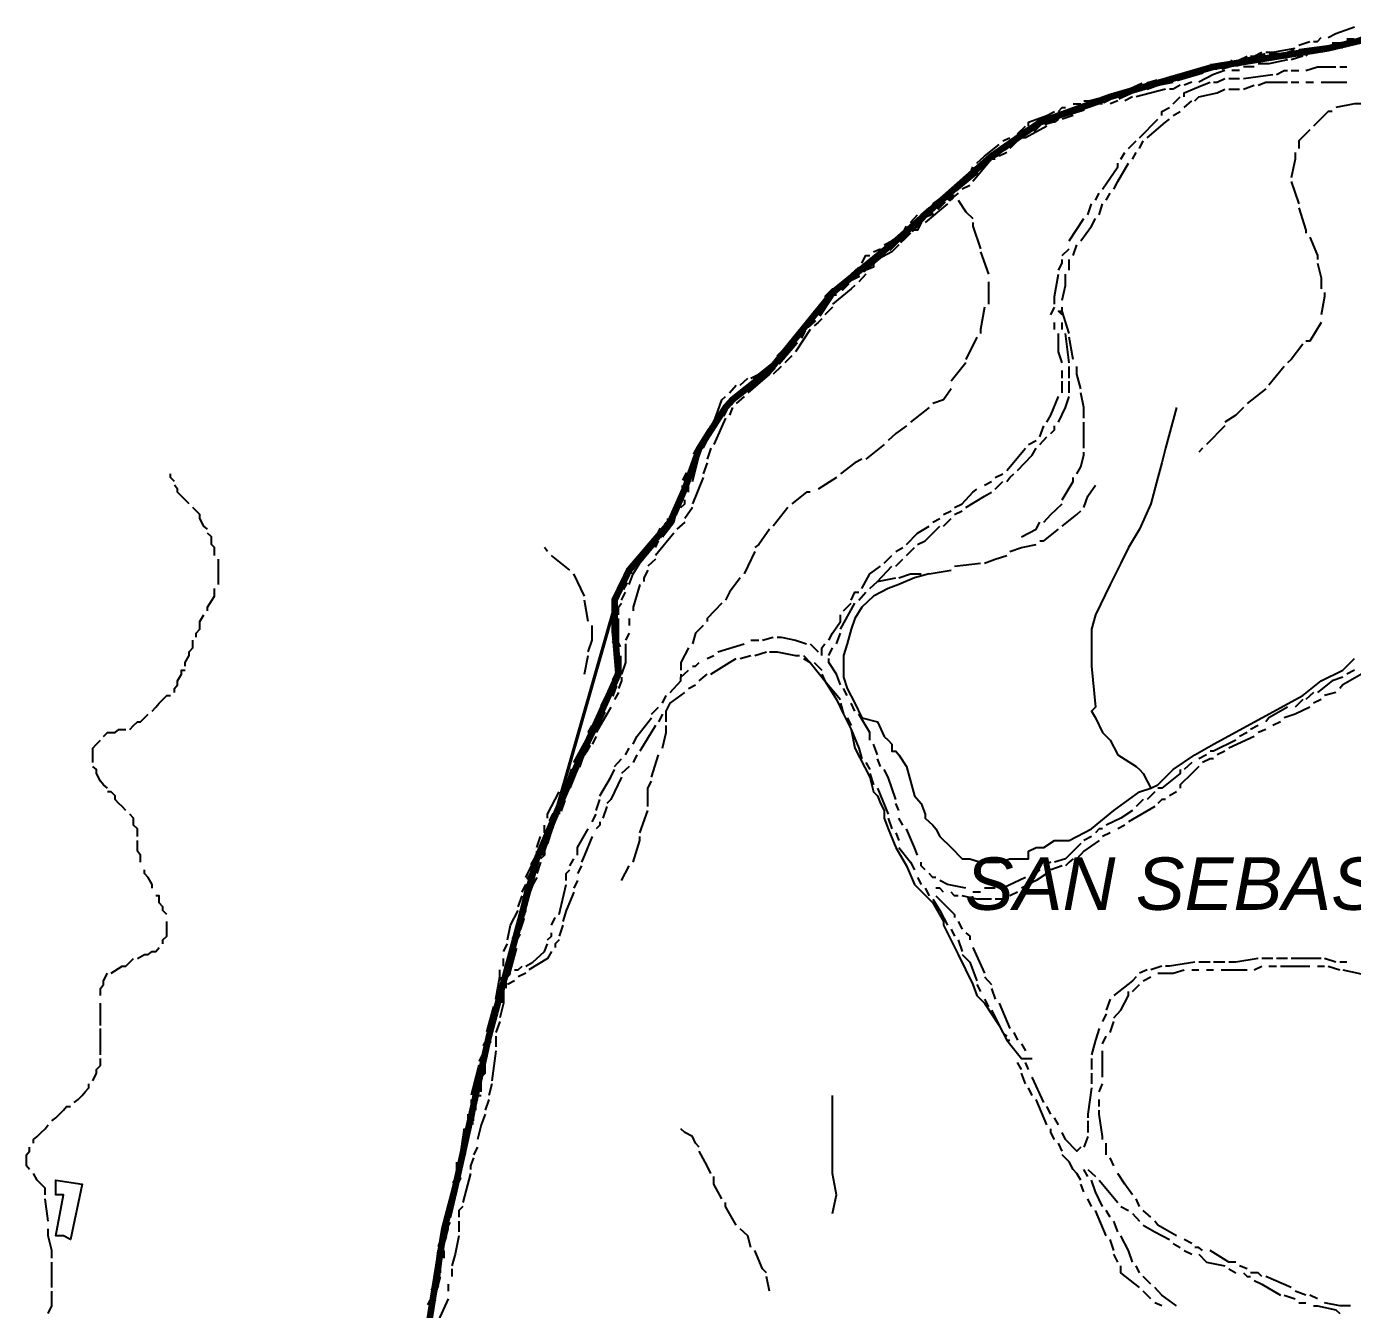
# Model space of a CAD drawing. Header units: millimetres. Extents: x -3588 to 75209, y -3737 to 38254.
# Drawn here: x 3467.1 to 3952.7, y 21595.9 to 22065.9 of the extents above; entities that cross this region are included whole.
import ezdxf

# ---------------------------------------------------------------- set-up
doc = ezdxf.new("R2010")
doc.units = ezdxf.units.MM
doc.layers.add('P', color=253, linetype='Continuous')
doc.layers.add('T', color=7, linetype='Continuous')

msp = doc.modelspace()

# ---------------------------------------------------------------- linework, layer by layer
at = {"layer": 'P'}
for points, const_width in [([(3613.291, 21583.691), (3620.061, 21625.477), (3624.014, 21640.44), (3636.433, 21696.053), (3653.941, 21760.964), (3666.072, 21789.483), (3679.627, 21819.41), (3683.852, 21828.724), (3682.443, 21845.096), (3682.443, 21855.818), (3687.805, 21866.829), (3702.768, 21884.337), (3708.129, 21896.468), (3713.491, 21911.431), (3723.093, 21926.395), (3725.637, 21929.211), (3739.177, 21939.95), (3762.334, 21968.452), (3785.475, 21987.369), (3796.214, 21996.971), (3820.475, 22018.416), (3838.272, 22030.835), (3863.958, 22040.149), (3901.774, 22051.16), (3943.848, 22057.945), (3972.351, 22064.715)], 2.417), ([(3613.291, 21583.691), (3620.061, 21625.477), (3624.014, 21640.44), (3636.433, 21696.053), (3653.941, 21760.964), (3660.71, 21777.352), (3682.443, 21853.274), (3682.443, 21855.818), (3687.805, 21866.829), (3702.768, 21884.337), (3708.129, 21896.468), (3713.491, 21911.431), (3723.093, 21926.395), (3725.637, 21929.211), (3739.177, 21939.95), (3762.334, 21968.452), (3785.475, 21987.369), (3796.214, 21996.971), (3820.475, 22018.416), (3838.272, 22030.835), (3863.958, 22040.149), (3901.774, 22051.16), (3943.848, 22057.945), (3972.351, 22064.715)], 1.2), ([(3933.11, 22056.521), (3943.848, 22057.945)], 2.417), ([(3945.256, 22059.065), (3949.209, 22059.065)], 2.417), ([(3950.618, 22060.474), (3953.434, 22060.474)], 2.417), ([(3909.968, 22052.296), (3920.979, 22055.112)], 2.417), ([(3922.099, 22055.112), (3926.34, 22055.112)], 2.417), ([(3927.748, 22055.112), (3931.701, 22056.521)], 2.417), ([(3888.235, 22046.935), (3897.837, 22049.751)], 2.417), ([(3900.654, 22051.16), (3901.774, 22051.16), (3903.199, 22051.16)], 2.417), ([(3904.607, 22051.16), (3908.56, 22052.296)], 2.417), ([(3866.774, 22040.149), (3876.088, 22044.39)], 2.417), ([(3877.513, 22044.39), (3881.45, 22045.51)], 2.417), ([(3882.874, 22045.51), (3887.099, 22046.935)], 2.417), ([(3855.764, 22037.62), (3860.005, 22038.741)], 2.417), ([(3861.125, 22038.741), (3863.958, 22040.149)], 2.417), ([(3845.041, 22033.379), (3854.355, 22036.196)], 2.417), ([(3835.439, 22028.018), (3838.272, 22030.835)], 2.417), ([(3839.68, 22030.835), (3843.633, 22031.971)], 2.417), ([(3824.716, 22021.249), (3834.031, 22028.018)], 2.417), ([(3820.475, 22018.416), (3823.308, 22019.824)], 2.417), ([(3816.539, 22014.463), (3819.355, 22017.296)], 2.417), ([(3806.936, 22006.285), (3815.114, 22013.055)], 2.417), ([(3804.392, 22002.332), (3805.8, 22004.861)], 2.417), ([(3800.151, 21999.5), (3802.983, 22002.332)], 2.417), ([(3790.837, 21991.322), (3796.214, 21996.971), (3799.03, 21998.091)], 2.417), ([(3786.612, 21987.369), (3789.428, 21990.185)], 2.417), ([(3782.659, 21984.536), (3785.475, 21987.369)], 2.417), ([(3773.056, 21976.646), (3781.25, 21983.416)], 2.417), ([(3769.104, 21973.814), (3771.936, 21975.222)], 2.417), ([(3765.151, 21969.861), (3767.695, 21972.405)], 2.417), ([(3756.973, 21960.274), (3762.334, 21968.452), (3763.742, 21968.452)], 2.417), ([(3752.732, 21956.322), (3755.564, 21958.85)], 2.417), ([(3750.187, 21952.081), (3751.611, 21954.897)], 2.417), ([(3742.009, 21942.766), (3748.779, 21950.672)], 2.417), ([(3738.056, 21938.525), (3739.177, 21939.95), (3740.601, 21941.358)], 2.417), ([(3733.815, 21935.997), (3736.648, 21938.525)], 2.417), ([(3724.501, 21927.803), (3725.637, 21929.211), (3732.407, 21934.572)], 2.417), ([(3718.852, 21919.625), (3720.276, 21922.442)], 2.417), ([(3721.685, 21923.562), (3723.093, 21926.395)], 2.417), ([(3712.082, 21908.887), (3713.491, 21911.431), (3717.732, 21918.201)], 2.417), ([(3710.962, 21903.237), (3712.082, 21907.478)], 2.417), ([(3704.176, 21887.153), (3708.129, 21896.468), (3708.129, 21897.876)], 2.417), ([(3708.129, 21899.3), (3709.538, 21902.117)], 2.417), ([(3701.36, 21882.912), (3702.768, 21884.337), (3702.768, 21885.745)], 2.417), ([(3698.527, 21878.976), (3699.951, 21881.792)], 2.417), ([(3690.637, 21869.373), (3697.407, 21877.551)], 2.417), ([(3687.805, 21865.42), (3687.805, 21866.829), (3689.213, 21868.237)], 2.417), ([(3682.443, 21847.912), (3682.443, 21855.818), (3683.852, 21858.651)], 2.417), ([(3684.988, 21860.059), (3686.396, 21862.588)], 2.417), ([(3682.443, 21843.687), (3682.443, 21845.096), (3682.443, 21846.504)], 2.417), ([(3683.852, 21838.326), (3682.443, 21841.143)], 2.417), ([(3682.443, 21826.179), (3683.852, 21828.724), (3683.852, 21835.493)], 2.417), ([(3681.035, 21820.818), (3682.443, 21824.771)], 2.417), ([(3672.841, 21804.446), (3678.202, 21815.169)], 2.417), ([(3678.202, 21816.577), (3679.627, 21819.41)], 2.417), ([(3671.433, 21800.493), (3672.841, 21803.038)], 2.417), ([(3668.888, 21794.844), (3670.313, 21799.085)], 2.417), ([(3663.527, 21784.122), (3666.072, 21789.483), (3667.48, 21793.724)], 2.417), ([(3662.119, 21778.76), (3663.527, 21782.713)], 2.417), ([(3659.302, 21774.519), (3660.71, 21777.352)], 2.417), ([(3655.349, 21762.389), (3659.302, 21773.399)], 2.417), ([(3652.516, 21758.436), (3653.941, 21760.964)], 2.417), ([(3651.108, 21753.074), (3652.516, 21755.603)], 2.417), ([(3648.564, 21740.639), (3651.108, 21751.65)], 2.417), ([(3647.155, 21735.278), (3648.564, 21739.519)], 2.417), ([(3645.747, 21731.325), (3647.155, 21733.87)], 2.417), ([(3643.202, 21719.194), (3645.747, 21728.509)], 2.417), ([(3641.794, 21713.545), (3641.794, 21717.786)], 2.417), ([(3640.386, 21708.184), (3640.386, 21712.425)], 2.417), ([(3636.433, 21697.461), (3638.977, 21706.776)], 2.417), ([(3635.024, 21692.1), (3636.433, 21694.629)], 2.417), ([(3633.616, 21686.451), (3635.024, 21689.268)], 2.417), ([(3630.783, 21674.304), (3633.616, 21685.315)], 2.417), ([(3630.783, 21668.943), (3630.783, 21672.896)], 2.417), ([(3629.663, 21663.582), (3629.663, 21667.535)], 2.417), ([(3626.831, 21652.571), (3628.239, 21662.173)], 2.417), ([(3625.422, 21647.21), (3625.422, 21650.026)], 2.417), ([(3621.469, 21629.702), (3624.014, 21640.44)], 2.417), ([(3624.014, 21641.849), (3625.422, 21644.665)], 2.417), ([(3620.061, 21624.34), (3620.061, 21625.477), (3621.469, 21628.293)], 2.417), ([(3618.653, 21618.691), (3620.061, 21622.932)], 2.417), ([(3617.228, 21606.56), (3618.653, 21617.571)], 2.417), ([(3616.108, 21602.607), (3617.228, 21605.152)], 2.417), ([(3614.7, 21597.246), (3616.108, 21599.791)], 2.417)]:
    msp.add_lwpolyline(points, dxfattribs=dict(at, const_width=const_width))
for points in [[(3943.848, 22061.898), (3946.665, 22063.306), (3953.434, 22065.835)], [(3933.11, 22059.065), (3937.062, 22060.474)], [(3938.487, 22060.474), (3939.895, 22060.474), (3941.303, 22061.898)], [(3950.618, 22060.474), (3948.073, 22059.065), (3941.303, 22056.521)], [(3955.979, 22061.898), (3952.026, 22060.474)], [(3911.377, 22053.704), (3914.209, 22055.112)], [(3915.329, 22055.112), (3916.738, 22055.112), (3919.57, 22056.521)], [(3920.979, 22056.521), (3923.523, 22056.521), (3931.701, 22057.945)], [(3934.534, 22055.112), (3930.293, 22053.704)], [(3938.487, 22056.521), (3937.062, 22056.521), (3935.654, 22055.112)], [(3893.884, 22048.343), (3896.413, 22049.751), (3897.837, 22049.751)], [(3906.015, 22049.751), (3901.774, 22048.343), (3896.413, 22045.51)], [(3899.246, 22049.751), (3907.424, 22052.296), (3908.56, 22053.704)], [(3911.377, 22049.751), (3908.56, 22049.751)], [(3916.738, 22051.16), (3912.785, 22051.16)], [(3928.885, 22053.704), (3922.099, 22052.296), (3918.162, 22052.296)], [(3924.932, 22048.343), (3927.748, 22049.751), (3928.885, 22049.751)], [(3930.293, 22049.751), (3933.11, 22049.751)], [(3935.654, 22049.751), (3939.895, 22051.16), (3946.665, 22051.16)], [(3948.073, 22051.16), (3950.618, 22051.16)], [(3877.513, 22042.982), (3881.45, 22044.39), (3887.099, 22045.51)], [(3889.643, 22044.39), (3887.099, 22042.982), (3885.691, 22042.982)], [(3889.643, 22046.935), (3891.052, 22046.935), (3892.46, 22048.343)], [(3893.884, 22045.51), (3891.052, 22044.39)], [(3891.052, 22040.149), (3891.052, 22041.573), (3897.837, 22044.39), (3900.654, 22045.51)], [(3901.774, 22045.51), (3903.199, 22045.51), (3906.015, 22046.935)], [(3907.424, 22046.935), (3911.377, 22046.935)], [(3912.785, 22046.935), (3923.523, 22048.343)], [(3912.785, 22042.982), (3916.738, 22044.39)], [(3918.162, 22044.39), (3920.979, 22045.51), (3928.885, 22045.51)], [(3930.293, 22045.51), (3933.11, 22045.51)], [(3935.654, 22045.51), (3938.487, 22045.51)], [(3941.303, 22045.51), (3943.848, 22045.51), (3950.618, 22045.51)], [(3854.355, 22038.741), (3857.188, 22038.741), (3865.366, 22040.149)], [(3866.774, 22041.573), (3870.727, 22041.573)], [(3872.135, 22040.149), (3869.319, 22038.741)], [(3872.135, 22042.982), (3874.68, 22042.982), (3876.088, 22042.982)], [(3884.282, 22042.982), (3873.56, 22040.149)], [(3887.099, 22037.62), (3889.643, 22040.149)], [(3895.005, 22038.741), (3896.413, 22040.149), (3903.199, 22041.573), (3906.015, 22042.982)], [(3907.424, 22042.982), (3911.377, 22042.982)], [(3834.031, 22029.426), (3834.031, 22030.835), (3840.8, 22033.379), (3843.633, 22034.788)], [(3845.041, 22034.788), (3846.449, 22036.196), (3847.586, 22036.196)], [(3850.402, 22037.62), (3853.235, 22037.62)], [(3861.125, 22037.62), (3860.005, 22037.62), (3851.811, 22034.788)], [(3866.774, 22038.741), (3863.958, 22037.62)], [(3882.874, 22033.379), (3882.874, 22034.788), (3885.691, 22036.196)], [(3887.099, 22033.379), (3889.643, 22034.788)], [(3891.052, 22036.196), (3893.884, 22038.741)], [(3945.256, 22034.788), (3943.848, 22034.788), (3938.487, 22029.426)], [(3955.979, 22037.62), (3953.434, 22037.62), (3946.665, 22036.196)], [(3845.041, 22031.971), (3843.633, 22030.835), (3842.224, 22030.835)], [(3850.402, 22033.379), (3846.449, 22031.971)], [(3874.68, 22025.185), (3881.45, 22031.971)], [(3877.513, 22025.185), (3884.282, 22030.835), (3885.691, 22031.971)], [(3824.716, 22024.065), (3827.261, 22025.185)], [(3830.078, 22026.61), (3832.91, 22029.426)], [(3840.8, 22029.426), (3832.91, 22025.185), (3831.486, 22025.185)], [(3937.062, 22028.018), (3933.11, 22024.065), (3933.11, 22021.249)], [(3815.114, 22015.871), (3817.947, 22018.416), (3823.308, 22022.657)], [(3830.078, 22024.065), (3827.261, 22021.249)], [(3870.727, 22021.249), (3872.135, 22022.657), (3873.56, 22024.065)], [(3874.68, 22021.249), (3876.088, 22024.065)], [(3821.9, 22017.296), (3820.475, 22017.296), (3813.706, 22009.102)], [(3826.125, 22019.824), (3823.308, 22018.416)], [(3861.125, 22006.285), (3866.774, 22014.463), (3866.774, 22015.871)], [(3865.366, 22006.285), (3866.774, 22009.102), (3870.727, 22015.871)], [(3867.91, 22017.296), (3869.319, 22019.824)], [(3872.135, 22017.296), (3873.56, 22019.824)], [(3931.701, 22019.824), (3931.701, 22017.296), (3930.293, 22010.51)], [(3808.345, 22007.693), (3809.753, 22009.102), (3811.161, 22010.51)], [(3812.586, 22011.646), (3813.706, 22014.463)], [(3799.03, 22000.924), (3802.983, 22003.741), (3806.936, 22007.693)], [(3812.586, 22007.693), (3809.753, 22006.285)], [(3930.293, 22009.102), (3933.11, 22000.924)], [(3804.392, 22000.924), (3796.214, 21994.138)], [(3806.936, 22003.741), (3805.8, 22002.332)], [(3808.345, 22004.861), (3806.936, 22003.741)], [(3808.345, 22002.332), (3811.161, 21998.091), (3813.706, 21995.547)], [(3855.764, 21996.971), (3857.188, 22000.924)], [(3858.596, 22002.332), (3860.005, 22004.861)], [(3860.005, 21996.971), (3861.125, 22000.924)], [(3862.549, 22002.332), (3863.958, 22004.861)], [(3790.837, 21994.138), (3793.381, 21996.971)], [(3794.789, 21996.971), (3797.622, 21999.5)], [(3933.11, 21999.5), (3935.654, 21991.322), (3935.654, 21990.185)], [(3781.25, 21985.96), (3784.067, 21987.369), (3788.02, 21990.185), (3789.428, 21992.73)], [(3794.789, 21994.138), (3793.381, 21991.322), (3792.261, 21991.322)], [(3813.706, 21994.138), (3813.706, 21992.73), (3816.539, 21984.536)], [(3848.994, 21987.369), (3854.355, 21995.547)], [(3853.235, 21987.369), (3857.188, 21992.73), (3858.596, 21995.547)], [(3790.837, 21990.185), (3788.02, 21987.369)], [(3937.062, 21988.777), (3939.895, 21982.007), (3939.895, 21980.599)], [(3773.056, 21979.175), (3774.465, 21982.007), (3775.889, 21982.007)], [(3777.297, 21983.416), (3779.826, 21984.536)], [(3786.612, 21985.96), (3784.067, 21983.416), (3778.706, 21980.599)], [(3816.539, 21983.416), (3819.355, 21975.222)], [(3846.449, 21982.007), (3848.994, 21984.536)], [(3850.402, 21982.007), (3851.811, 21985.96)], [(3765.151, 21970.997), (3769.104, 21975.222), (3771.936, 21977.766)], [(3777.297, 21979.175), (3777.297, 21977.766), (3774.465, 21976.646)], [(3845.041, 21976.646), (3846.449, 21979.175), (3846.449, 21980.599)], [(3848.994, 21976.646), (3848.994, 21979.175), (3848.994, 21980.599)], [(3939.895, 21979.175), (3941.303, 21973.814), (3941.303, 21969.861)], [(3774.465, 21975.222), (3771.936, 21972.405)], [(3819.355, 21972.405), (3819.355, 21964.211)], [(3843.633, 21964.211), (3843.633, 21967.044), (3845.041, 21975.222)], [(3846.449, 21965.636), (3847.586, 21970.997), (3847.586, 21975.222)], [(3759.501, 21967.044), (3760.926, 21968.452), (3762.334, 21969.861), (3763.742, 21969.861)], [(3770.512, 21970.997), (3769.104, 21969.861), (3762.334, 21964.211)], [(3942.424, 21968.452), (3942.424, 21967.044), (3941.303, 21960.274)], [(3756.973, 21963.091), (3758.381, 21964.211), (3759.501, 21965.636)], [(3762.334, 21963.091), (3759.501, 21960.274)], [(3817.947, 21963.091), (3816.539, 21954.897), (3816.539, 21953.489)], [(3842.224, 21960.274), (3843.633, 21963.091)], [(3846.449, 21961.683), (3846.449, 21963.091)], [(3750.187, 21953.489), (3752.732, 21957.442), (3755.564, 21961.683)], [(3758.381, 21958.85), (3756.973, 21957.442), (3755.564, 21956.322)], [(3843.633, 21954.897), (3843.633, 21957.442)], [(3846.449, 21960.274), (3845.041, 21961.683), (3846.449, 21961.683)], [(3848.994, 21953.489), (3846.449, 21961.683)], [(3846.449, 21954.897), (3846.449, 21957.442)], [(3941.303, 21957.442), (3937.062, 21950.672), (3935.654, 21950.672)], [(3745.962, 21949.536), (3748.779, 21950.672), (3748.779, 21952.081)], [(3754.14, 21954.897), (3748.779, 21946.719)], [(3815.114, 21952.081), (3811.161, 21943.887)], [(3846.449, 21942.766), (3845.041, 21946.719), (3845.041, 21953.489)], [(3848.994, 21942.766), (3847.586, 21953.489)], [(3850.402, 21943.887), (3848.994, 21952.081)], [(3742.009, 21945.311), (3744.826, 21948.128)], [(3934.534, 21949.536), (3930.293, 21943.887), (3928.885, 21942.766)], [(3732.407, 21937.117), (3735.24, 21938.525), (3742.009, 21943.887)], [(3747.37, 21945.311), (3744.826, 21942.766)], [(3811.161, 21942.766), (3805.8, 21935.997)], [(3739.177, 21938.525), (3731.287, 21931.756)], [(3743.418, 21941.358), (3740.601, 21938.525)], [(3846.449, 21937.117), (3846.449, 21939.95)], [(3848.994, 21937.117), (3848.994, 21941.358)], [(3853.235, 21933.164), (3851.811, 21938.525), (3851.811, 21941.358)], [(3927.748, 21941.358), (3922.099, 21934.572)], [(3724.501, 21931.756), (3727.046, 21934.572)], [(3728.454, 21934.572), (3731.287, 21937.117)], [(3805.8, 21933.164), (3802.983, 21929.211), (3799.03, 21927.803)], [(3846.449, 21931.756), (3846.449, 21935.997)], [(3848.994, 21931.756), (3848.994, 21935.997)], [(3920.979, 21933.164), (3914.209, 21927.803)], [(3718.852, 21921.033), (3720.276, 21924.986), (3721.685, 21929.211), (3723.093, 21930.347)], [(3729.862, 21930.347), (3727.046, 21927.803)], [(3840.8, 21921.033), (3842.224, 21923.562), (3845.041, 21930.347)], [(3845.041, 21921.033), (3847.586, 21926.395), (3848.994, 21930.347)], [(3854.355, 21922.442), (3854.355, 21926.395), (3853.235, 21931.756)], [(3725.637, 21926.395), (3724.501, 21923.562)], [(3797.622, 21926.395), (3790.837, 21921.033)], [(3888.235, 21926.395), (3884.282, 21911.431), (3882.874, 21906.07), (3881.45, 21900.709), (3878.921, 21891.106), (3874.68, 21881.792), (3870.727, 21875.023), (3867.91, 21869.373), (3863.958, 21861.467), (3858.596, 21850.457), (3857.188, 21845.096), (3857.188, 21841.143), (3857.188, 21831.541), (3858.596, 21816.577), (3857.188, 21815.169), (3858.596, 21812.624), (3861.125, 21807.263), (3863.958, 21804.446), (3866.774, 21799.085), (3873.56, 21794.844), (3874.68, 21793.724), (3876.088, 21792.299), (3877.513, 21789.483), (3878.921, 21786.938)], [(3912.785, 21926.395), (3909.968, 21923.562), (3906.015, 21921.033)], [(3716.323, 21915.672), (3717.732, 21919.625)], [(3723.093, 21922.442), (3718.852, 21912.839)], [(3789.428, 21919.625), (3785.475, 21916.792), (3782.659, 21914.248)], [(3838.272, 21915.672), (3839.68, 21919.625)], [(3842.224, 21916.792), (3843.633, 21918.201), (3843.633, 21919.625)], [(3854.355, 21911.431), (3854.355, 21916.792), (3854.355, 21921.033)], [(3906.015, 21919.625), (3899.246, 21912.839)], [(3714.915, 21911.431), (3716.323, 21914.248)], [(3834.031, 21912.839), (3836.863, 21914.248)], [(3838.272, 21912.839), (3840.8, 21915.672)], [(3710.962, 21899.3), (3713.491, 21908.887), (3713.491, 21910.023)], [(3717.732, 21911.431), (3716.323, 21907.478)], [(3781.25, 21912.839), (3774.465, 21907.478)], [(3826.125, 21903.237), (3832.91, 21911.431)], [(3830.078, 21903.237), (3835.439, 21908.887), (3836.863, 21911.431)], [(3851.811, 21902.117), (3853.235, 21904.662), (3854.355, 21908.887), (3854.355, 21910.023)], [(3897.837, 21911.431), (3896.413, 21910.023)], [(3716.323, 21906.07), (3714.915, 21902.117)], [(3773.056, 21907.478), (3770.512, 21906.07), (3765.151, 21902.117)], [(3521.254, 21899.3), (3519.846, 21900.709), (3519.846, 21902.117)], [(3714.915, 21900.709), (3710.962, 21891.106)], [(3763.742, 21900.709), (3756.973, 21896.468)], [(3817.947, 21897.876), (3820.475, 21899.3)], [(3821.9, 21900.709), (3824.716, 21902.117)], [(3821.9, 21896.468), (3824.716, 21899.3)], [(3826.125, 21899.3), (3827.261, 21900.709), (3828.669, 21902.117)], [(3846.449, 21892.515), (3850.402, 21899.3), (3850.402, 21900.709)], [(3526.615, 21891.106), (3525.207, 21892.515), (3523.799, 21893.923), (3522.39, 21895.347), (3522.39, 21896.468), (3521.254, 21897.876)], [(3709.538, 21895.347), (3709.538, 21897.876)], [(3754.14, 21895.347), (3752.732, 21895.347), (3747.37, 21891.106)], [(3806.936, 21889.698), (3809.753, 21891.106), (3813.706, 21895.347), (3815.114, 21896.468)], [(3811.161, 21889.698), (3817.947, 21893.923), (3820.475, 21895.347)], [(3854.355, 21889.698), (3855.764, 21893.923), (3858.596, 21897.876)], [(3533.401, 21881.792), (3531.993, 21882.912), (3530.568, 21885.745), (3530.568, 21887.153), (3529.16, 21888.562), (3528.04, 21889.698)], [(3706.721, 21889.698), (3708.129, 21891.106), (3708.129, 21892.515)], [(3710.962, 21889.698), (3708.129, 21885.745)], [(3745.962, 21889.698), (3740.601, 21882.912)], [(3839.68, 21884.337), (3842.224, 21887.153), (3846.449, 21891.106)], [(3699.951, 21878.976), (3704.176, 21884.337), (3705.313, 21888.562)], [(3708.129, 21884.337), (3705.313, 21881.792)], [(3799.03, 21884.337), (3801.575, 21885.745)], [(3802.983, 21887.153), (3805.8, 21888.562)], [(3802.983, 21882.912), (3804.392, 21884.337), (3805.8, 21885.745)], [(3806.936, 21887.153), (3809.753, 21888.562)], [(3831.486, 21878.976), (3836.863, 21881.792), (3838.272, 21884.337)], [(3846.449, 21882.912), (3851.811, 21887.153), (3853.235, 21888.562)], [(3535.929, 21872.19), (3535.929, 21873.598), (3535.929, 21875.023), (3534.809, 21876.143), (3534.809, 21878.976), (3533.401, 21880.384)], [(3704.176, 21880.384), (3697.407, 21872.19)], [(3739.177, 21881.792), (3735.24, 21876.143), (3733.815, 21875.023)], [(3789.428, 21876.143), (3793.381, 21880.384), (3797.622, 21882.912)], [(3793.381, 21876.143), (3796.214, 21877.551), (3801.575, 21882.912)], [(3838.272, 21877.551), (3839.68, 21877.551), (3845.041, 21881.792)], [(3657.878, 21873.598), (3656.757, 21875.023)], [(3693.166, 21872.19), (3694.59, 21873.598), (3695.999, 21875.023)], [(3697.407, 21875.023), (3698.527, 21877.551)], [(3785.475, 21873.598), (3788.02, 21875.023)], [(3789.428, 21872.19), (3792.261, 21875.023)], [(3827.261, 21873.598), (3831.486, 21875.023), (3836.863, 21876.143)], [(3537.354, 21861.467), (3537.354, 21862.588), (3537.354, 21865.42), (3537.354, 21866.829), (3537.354, 21869.373), (3537.354, 21870.782)], [(3666.072, 21866.829), (3659.302, 21872.19)], [(3697.407, 21870.782), (3694.59, 21868.237)], [(3733.815, 21873.598), (3731.287, 21868.237), (3729.862, 21865.42)], [(3781.25, 21869.373), (3784.067, 21872.19)], [(3785.475, 21868.237), (3786.612, 21869.373), (3788.02, 21870.782)], [(3817.947, 21869.373), (3821.9, 21870.782), (3826.125, 21872.19)], [(3671.433, 21857.227), (3667.48, 21865.42)], [(3687.805, 21861.467), (3689.213, 21865.42), (3691.758, 21869.373)], [(3694.59, 21866.829), (3693.166, 21864.012), (3693.166, 21862.588)], [(3797.622, 21865.42), (3792.261, 21864.012), (3786.612, 21861.467), (3782.659, 21860.059), (3777.297, 21857.227), (3773.056, 21853.274), (3770.512, 21849.049), (3769.104, 21845.096), (3767.695, 21839.734), (3766.287, 21835.493)], [(3773.056, 21860.059), (3775.889, 21865.42), (3779.826, 21868.237)], [(3778.706, 21862.588), (3784.067, 21868.237)], [(3786.612, 21864.012), (3790.837, 21865.42), (3794.789, 21865.42)], [(3797.622, 21865.42), (3805.8, 21866.829)], [(3806.936, 21868.237), (3816.539, 21869.373)], [(3533.401, 21851.865), (3533.401, 21853.274), (3535.929, 21857.227), (3535.929, 21860.059)], [(3691.758, 21861.467), (3689.213, 21853.274), (3689.213, 21851.865)], [(3728.454, 21864.012), (3724.501, 21858.651), (3723.093, 21855.818)], [(3775.889, 21860.059), (3778.706, 21862.588)], [(3778.706, 21862.588), (3785.475, 21864.012)], [(3672.841, 21847.912), (3671.433, 21855.818)], [(3684.988, 21855.818), (3686.396, 21858.651)], [(3769.104, 21855.818), (3770.512, 21858.651), (3771.936, 21858.651)], [(3771.936, 21855.818), (3774.465, 21858.651)], [(3529.16, 21842.263), (3529.16, 21843.687), (3530.568, 21845.096), (3530.568, 21847.912), (3531.993, 21850.457)], [(3683.852, 21850.457), (3683.852, 21853.274), (3684.988, 21854.698)], [(3721.685, 21854.698), (3716.323, 21849.049), (3716.323, 21847.912)], [(3760.926, 21841.143), (3762.334, 21843.687), (3765.151, 21847.912), (3765.151, 21850.457)], [(3765.151, 21845.096), (3770.512, 21854.698)], [(3766.287, 21851.865), (3769.104, 21854.698)], [(3672.841, 21836.902), (3674.266, 21841.143), (3674.266, 21846.504)], [(3683.852, 21838.326), (3683.852, 21839.734), (3683.852, 21846.504), (3683.852, 21849.049)], [(3687.805, 21849.049), (3687.805, 21846.504)], [(3714.915, 21846.504), (3712.082, 21843.687), (3710.962, 21839.734)], [(3525.207, 21831.541), (3525.207, 21832.949), (3526.615, 21835.493), (3526.615, 21836.902), (3528.04, 21838.326), (3528.04, 21841.143)], [(3687.805, 21843.687), (3686.396, 21841.143)], [(3732.407, 21841.143), (3735.24, 21841.143)], [(3736.648, 21841.143), (3740.601, 21842.263)], [(3742.009, 21842.263), (3743.418, 21842.263), (3748.779, 21841.143), (3752.732, 21839.734)], [(3763.742, 21839.734), (3765.151, 21843.687)], [(3671.433, 21828.724), (3672.841, 21835.493)], [(3683.852, 21832.949), (3683.852, 21836.902)], [(3686.396, 21839.734), (3686.396, 21832.949), (3684.988, 21828.724)], [(3709.538, 21838.326), (3706.721, 21832.949), (3706.721, 21830.132)], [(3716.323, 21834.373), (3718.852, 21835.493)], [(3720.276, 21836.902), (3729.862, 21839.734)], [(3728.454, 21834.373), (3732.407, 21835.493)], [(3733.815, 21835.493), (3738.056, 21836.902)], [(3739.177, 21836.902), (3742.009, 21836.902), (3748.779, 21835.493), (3750.187, 21835.493)], [(3751.611, 21835.493), (3754.14, 21832.949)], [(3754.14, 21839.734), (3756.973, 21836.902)], [(3758.381, 21835.493), (3758.381, 21838.326), (3759.501, 21839.734)], [(3760.926, 21835.493), (3762.334, 21838.326)], [(3766.287, 21835.493), (3766.287, 21831.541), (3766.287, 21827.588), (3767.695, 21823.363), (3770.512, 21818.001), (3773.056, 21812.624), (3778.706, 21811.216), (3781.25, 21805.855), (3782.659, 21804.446), (3784.067, 21803.038), (3784.067, 21800.493), (3785.475, 21800.493), (3786.612, 21799.085), (3789.428, 21794.844), (3792.261, 21784.122), (3794.789, 21781.289), (3796.214, 21777.352), (3796.214, 21775.928), (3799.03, 21773.399), (3800.151, 21771.975), (3801.575, 21769.158), (3805.8, 21765.205), (3809.753, 21760.964), (3812.586, 21760.964), (3816.539, 21759.844), (3819.355, 21759.844), (3823.308, 21759.844), (3827.261, 21760.964), (3831.486, 21760.964), (3834.031, 21760.964), (3834.031, 21763.797), (3836.863, 21765.205), (3839.68, 21765.205), (3843.633, 21767.75), (3846.449, 21767.75), (3848.994, 21767.75), (3857.188, 21771.975), (3865.366, 21778.76), (3874.68, 21785.53), (3878.921, 21786.938)], [(3682.443, 21827.588), (3683.852, 21831.541)], [(3710.962, 21831.541), (3712.082, 21831.541), (3713.491, 21832.949)], [(3717.732, 21828.724), (3724.501, 21832.949), (3727.046, 21834.373)], [(3751.611, 21834.373), (3754.14, 21832.949), (3759.501, 21826.179), (3763.742, 21819.41), (3766.287, 21814.048), (3769.104, 21808.399), (3770.512, 21801.614), (3775.889, 21790.891), (3777.297, 21785.53), (3778.706, 21784.122), (3779.826, 21781.289), (3781.25, 21778.76), (3781.25, 21775.928), (3782.659, 21771.975), (3785.475, 21765.205), (3789.428, 21758.436), (3792.261, 21751.65), (3797.622, 21746.289)], [(3755.564, 21832.949), (3758.381, 21830.132)], [(3765.151, 21824.771), (3763.742, 21828.724), (3760.926, 21832.949), (3760.926, 21834.373)], [(3878.921, 21786.938), (3881.45, 21788.074), (3887.099, 21793.724), (3895.005, 21799.085), (3901.774, 21803.038), (3919.57, 21812.624), (3934.534, 21820.818), (3941.303, 21826.179), (3949.209, 21830.132), (3953.434, 21834.373)], [(3521.254, 21821.938), (3521.254, 21823.363), (3522.39, 21824.771), (3522.39, 21826.179), (3523.799, 21828.724), (3523.799, 21830.132), (3525.207, 21830.132)], [(3678.202, 21816.577), (3679.627, 21820.818), (3682.443, 21826.179)], [(3684.988, 21827.588), (3684.988, 21826.179), (3683.852, 21823.363)], [(3702.768, 21821.938), (3706.721, 21826.179), (3706.721, 21827.588)], [(3706.721, 21827.588), (3709.538, 21830.132)], [(3706.721, 21828.724), (3706.721, 21827.588)], [(3713.491, 21826.179), (3716.323, 21828.724)], [(3758.381, 21828.724), (3759.501, 21826.179), (3765.151, 21819.41)], [(3949.209, 21827.588), (3945.256, 21826.179), (3939.895, 21821.938)], [(3955.979, 21828.724), (3949.209, 21824.771), (3948.073, 21823.363)], [(3953.434, 21830.132), (3950.618, 21828.724)], [(3683.852, 21821.938), (3682.443, 21819.41)], [(3701.36, 21815.169), (3702.768, 21818.001), (3708.129, 21821.938)], [(3709.538, 21823.363), (3712.082, 21824.771)], [(3767.695, 21820.818), (3766.287, 21823.363)], [(3938.487, 21821.938), (3935.654, 21819.41)], [(3946.665, 21821.938), (3942.424, 21820.818)], [(3513.076, 21815.169), (3514.484, 21816.577), (3515.605, 21818.001), (3517.029, 21819.41), (3518.437, 21820.818), (3519.846, 21820.818)], [(3681.035, 21816.577), (3679.627, 21814.048), (3675.674, 21807.263)], [(3695.999, 21814.048), (3698.527, 21816.577)], [(3699.951, 21818.001), (3701.36, 21820.818)], [(3765.151, 21818.001), (3766.287, 21814.048)], [(3770.512, 21815.169), (3769.104, 21818.001)], [(3928.885, 21816.577), (3922.099, 21812.624), (3920.979, 21811.216)], [(3937.062, 21816.577), (3931.701, 21814.048), (3927.748, 21812.624)], [(3934.534, 21819.41), (3931.701, 21816.577)], [(3941.303, 21819.41), (3938.487, 21818.001)], [(3504.882, 21808.399), (3506.291, 21809.808), (3507.715, 21811.216), (3508.835, 21811.216), (3510.243, 21812.624), (3511.668, 21814.048)], [(3675.674, 21811.216), (3677.082, 21815.169)], [(3689.213, 21803.038), (3690.637, 21805.855), (3695.999, 21812.624)], [(3699.951, 21814.048), (3698.527, 21811.216)], [(3701.36, 21811.216), (3701.36, 21815.169)], [(3767.695, 21812.624), (3769.104, 21809.808)], [(3775.889, 21804.446), (3775.889, 21807.263), (3771.936, 21814.048)], [(3926.34, 21811.216), (3923.523, 21809.808)], [(3495.28, 21805.855), (3496.704, 21807.263), (3499.521, 21807.263), (3500.929, 21808.399), (3502.066, 21808.399), (3503.474, 21808.399)], [(3672.841, 21807.263), (3674.266, 21809.808)], [(3697.407, 21809.808), (3691.758, 21800.493)], [(3699.951, 21801.614), (3701.36, 21807.263), (3701.36, 21809.808)], [(3769.104, 21808.399), (3771.936, 21801.614), (3773.056, 21797.677)], [(3914.209, 21807.263), (3911.377, 21805.855)], [(3918.162, 21809.808), (3915.329, 21808.399)], [(3920.979, 21808.399), (3918.162, 21807.263)], [(3491.343, 21796.252), (3491.343, 21799.085), (3491.343, 21800.493), (3491.343, 21801.614), (3492.751, 21803.038), (3494.16, 21804.446)], [(3667.48, 21796.252), (3672.841, 21805.855)], [(3672.841, 21801.614), (3671.433, 21799.085)], [(3675.674, 21805.855), (3674.266, 21803.038)], [(3686.396, 21799.085), (3687.805, 21801.614)], [(3778.706, 21799.085), (3777.297, 21803.038)], [(3909.968, 21804.446), (3901.774, 21800.493), (3900.654, 21800.493)], [(3916.738, 21805.855), (3907.424, 21801.614)], [(3670.313, 21797.677), (3666.072, 21786.938)], [(3682.443, 21794.844), (3684.988, 21797.677)], [(3690.637, 21799.085), (3689.213, 21796.252)], [(3695.999, 21790.891), (3698.527, 21799.085)], [(3779.826, 21794.844), (3778.706, 21797.677)], [(3899.246, 21799.085), (3896.413, 21797.677)], [(3901.774, 21797.677), (3900.654, 21797.677), (3897.837, 21796.252)], [(3906.015, 21800.493), (3903.199, 21799.085)], [(3496.704, 21786.938), (3495.28, 21788.074), (3494.16, 21789.483), (3492.751, 21792.299), (3492.751, 21793.724), (3491.343, 21794.844)], [(3664.663, 21790.891), (3666.072, 21794.844)], [(3677.082, 21784.122), (3681.035, 21790.891), (3682.443, 21793.724)], [(3687.805, 21794.844), (3684.988, 21792.299)], [(3774.465, 21796.252), (3775.889, 21793.724)], [(3775.889, 21792.299), (3777.297, 21788.074)], [(3785.475, 21782.713), (3782.659, 21790.891), (3781.25, 21793.724)], [(3889.643, 21793.724), (3889.643, 21792.299), (3882.874, 21786.938), (3881.45, 21786.938)], [(3896.413, 21794.844), (3893.884, 21792.299), (3889.643, 21788.074), (3889.643, 21786.938)], [(3893.884, 21796.252), (3891.052, 21793.724)], [(3663.527, 21786.938), (3664.663, 21789.483)], [(3684.988, 21790.891), (3681.035, 21782.713), (3679.627, 21781.289)], [(3694.59, 21780.169), (3694.59, 21786.938), (3695.999, 21789.483)], [(3778.706, 21786.938), (3782.659, 21777.352)], [(3503.474, 21778.76), (3502.066, 21780.169), (3500.929, 21781.289), (3499.521, 21782.713), (3499.521, 21784.122), (3498.113, 21785.53), (3496.704, 21785.53)], [(3657.878, 21775.928), (3657.878, 21777.352), (3662.119, 21785.53)], [(3664.663, 21785.53), (3663.527, 21782.713)], [(3675.674, 21778.76), (3677.082, 21782.713)], [(3876.088, 21782.713), (3873.56, 21780.169)], [(3880.329, 21785.53), (3877.513, 21782.713)], [(3884.282, 21782.713), (3882.874, 21782.713), (3881.45, 21781.289)], [(3888.235, 21785.53), (3885.691, 21784.122)], [(3507.715, 21769.158), (3507.715, 21770.566), (3507.715, 21771.975), (3506.291, 21773.399), (3506.291, 21775.928), (3504.882, 21777.352)], [(3663.527, 21781.289), (3662.119, 21780.169), (3662.119, 21777.352)], [(3674.266, 21774.519), (3675.674, 21777.352)], [(3679.627, 21780.169), (3678.202, 21775.928)], [(3691.758, 21770.566), (3694.59, 21778.76)], [(3786.612, 21778.76), (3785.475, 21781.289)], [(3872.135, 21778.76), (3867.91, 21775.928), (3862.549, 21773.399)], [(3880.329, 21780.169), (3870.727, 21774.519)], [(3656.757, 21770.566), (3656.757, 21773.399)], [(3660.71, 21775.928), (3657.878, 21766.613)], [(3677.082, 21774.519), (3677.082, 21773.399), (3675.674, 21771.975)], [(3782.659, 21775.928), (3784.067, 21771.975)], [(3788.02, 21773.399), (3786.612, 21775.928)], [(3869.319, 21773.399), (3866.774, 21771.975)], [(3508.835, 21759.844), (3508.835, 21760.964), (3508.835, 21762.389), (3507.715, 21763.797), (3507.715, 21766.613), (3507.715, 21767.75)], [(3653.941, 21765.205), (3655.349, 21769.158)], [(3668.888, 21762.389), (3668.888, 21765.205), (3672.841, 21771.975)], [(3674.266, 21769.158), (3671.433, 21762.389), (3670.313, 21759.844)], [(3689.213, 21759.844), (3691.758, 21767.75), (3691.758, 21769.158)], [(3785.475, 21770.566), (3786.612, 21767.75)], [(3793.381, 21762.389), (3792.261, 21765.205), (3789.428, 21771.975)], [(3860.005, 21767.75), (3854.355, 21763.797), (3851.811, 21760.964)], [(3857.188, 21769.158), (3854.355, 21767.75)], [(3861.125, 21771.975), (3860.005, 21771.975), (3858.596, 21770.566)], [(3863.958, 21770.566), (3861.125, 21769.158)], [(3649.988, 21754.195), (3653.941, 21762.389), (3653.941, 21763.797)], [(3656.757, 21763.797), (3656.757, 21762.389), (3655.349, 21760.964)], [(3786.612, 21765.205), (3790.837, 21759.844), (3792.261, 21757.027)], [(3853.235, 21766.613), (3847.586, 21760.964), (3843.633, 21759.844)], [(3655.349, 21759.844), (3653.941, 21755.603)], [(3666.072, 21758.436), (3667.48, 21760.964)], [(3670.313, 21758.436), (3668.888, 21755.603)], [(3684.988, 21753.074), (3687.805, 21758.436)], [(3796.214, 21757.027), (3794.789, 21758.436), (3794.789, 21759.844)], [(3842.224, 21759.844), (3839.68, 21758.436)], [(3846.449, 21758.436), (3842.224, 21757.027)], [(3850.402, 21760.964), (3848.994, 21759.844), (3847.586, 21758.436)], [(3513.076, 21750.242), (3513.076, 21751.65), (3511.668, 21754.195), (3510.243, 21755.603), (3510.243, 21757.027)], [(3653.941, 21754.195), (3652.516, 21751.65), (3649.988, 21744.88)], [(3664.663, 21753.074), (3664.663, 21755.603), (3666.072, 21757.027)], [(3668.888, 21753.074), (3667.48, 21750.242)], [(3793.381, 21754.195), (3794.789, 21751.65)], [(3800.151, 21754.195), (3799.03, 21754.195), (3797.622, 21755.603)], [(3811.161, 21750.242), (3804.392, 21751.65), (3801.575, 21753.074)], [(3832.91, 21754.195), (3824.716, 21750.242), (3823.308, 21750.242)], [(3840.8, 21755.603), (3836.863, 21753.074), (3831.486, 21750.242)], [(3838.272, 21757.027), (3836.863, 21755.603), (3835.439, 21755.603)], [(3648.564, 21748.833), (3649.988, 21751.65)], [(3662.119, 21740.639), (3664.663, 21751.65)], [(3667.48, 21748.833), (3664.663, 21742.064), (3663.527, 21738.111)], [(3796.214, 21750.242), (3797.622, 21747.425)], [(3802.983, 21748.833), (3801.575, 21750.242), (3800.151, 21750.242)], [(3808.345, 21747.425), (3806.936, 21747.425), (3805.8, 21748.833)], [(3816.539, 21748.833), (3813.706, 21748.833)], [(3821.9, 21750.242), (3817.947, 21750.242)], [(3830.078, 21748.833), (3827.261, 21747.425)], [(3518.437, 21740.639), (3517.029, 21742.064), (3517.029, 21743.472), (3515.605, 21744.88), (3515.605, 21747.425), (3514.484, 21747.425)], [(3647.155, 21743.472), (3648.564, 21747.425)], [(3797.622, 21746.289), (3799.03, 21744.88), (3802.983, 21738.111), (3802.983, 21736.703), (3808.345, 21725.964)], [(3799.03, 21746.289), (3801.575, 21742.064), (3804.392, 21736.703)], [(3800.151, 21747.425), (3806.936, 21740.639), (3806.936, 21739.519)], [(3820.475, 21746.289), (3815.114, 21746.289), (3809.753, 21747.425)], [(3826.125, 21746.289), (3821.9, 21746.289)], [(3643.202, 21731.325), (3644.339, 21736.703), (3647.155, 21742.064)], [(3649.988, 21742.064), (3648.564, 21739.519)], [(3659.302, 21736.703), (3660.71, 21739.519)], [(3517.029, 21729.917), (3517.029, 21731.325), (3518.437, 21732.75), (3518.437, 21733.87), (3518.437, 21736.703), (3518.437, 21738.111)], [(3647.155, 21738.111), (3647.155, 21736.703), (3647.155, 21733.87)], [(3657.878, 21731.325), (3659.302, 21732.75), (3659.302, 21733.87)], [(3663.527, 21736.703), (3662.119, 21732.75)], [(3805.8, 21735.278), (3806.936, 21732.75)], [(3808.345, 21738.111), (3809.753, 21735.278)], [(3811.161, 21733.87), (3812.586, 21732.75), (3812.586, 21731.325)], [(3641.794, 21727.1), (3643.202, 21729.917)], [(3645.747, 21732.75), (3644.339, 21721.739)], [(3649.988, 21721.739), (3652.516, 21723.147), (3656.757, 21727.1), (3657.878, 21729.917)], [(3662.119, 21731.325), (3660.71, 21729.917), (3660.71, 21728.509)], [(3808.345, 21731.325), (3809.753, 21727.1)], [(3498.113, 21719.194), (3502.066, 21721.739), (3503.474, 21721.739), (3504.882, 21723.147), (3506.291, 21724.556)], [(3507.715, 21724.556), (3510.243, 21725.964), (3511.668, 21725.964), (3513.076, 21727.1), (3514.484, 21727.1), (3515.605, 21728.509)], [(3641.794, 21721.739), (3641.794, 21724.556)], [(3659.302, 21727.1), (3657.878, 21724.556), (3651.108, 21720.315)], [(3808.345, 21725.964), (3813.706, 21714.954)], [(3809.753, 21725.964), (3812.586, 21723.147), (3815.114, 21716.378)], [(3813.706, 21728.509), (3817.947, 21719.194)], [(3918.162, 21724.556), (3909.968, 21723.147), (3907.424, 21723.147)], [(3923.523, 21724.556), (3922.099, 21724.556), (3919.57, 21724.556)], [(3928.885, 21724.556), (3924.932, 21724.556)], [(3941.303, 21724.556), (3930.293, 21724.556)], [(3946.665, 21723.147), (3942.424, 21724.556)], [(3494.16, 21711.001), (3494.16, 21713.545), (3495.28, 21714.954), (3495.28, 21716.378), (3496.704, 21719.194)], [(3638.977, 21709.592), (3640.386, 21717.786), (3640.386, 21720.315)], [(3643.202, 21720.315), (3643.202, 21717.786), (3644.339, 21719.194)], [(3645.747, 21720.315), (3647.155, 21720.315), (3648.564, 21721.739)], [(3649.988, 21719.194), (3647.155, 21717.786)], [(3877.513, 21720.315), (3874.68, 21719.194)], [(3882.874, 21721.739), (3878.921, 21720.315)], [(3881.45, 21719.194), (3887.099, 21719.194), (3891.052, 21720.315)], [(3895.005, 21723.147), (3885.691, 21721.739), (3884.282, 21721.739)], [(3893.884, 21720.315), (3896.413, 21720.315)], [(3900.654, 21723.147), (3896.413, 21723.147)], [(3899.246, 21720.315), (3901.774, 21720.315)], [(3906.015, 21723.147), (3901.774, 21723.147)], [(3904.607, 21720.315), (3914.209, 21720.315)], [(3916.738, 21720.315), (3919.57, 21721.739)], [(3922.099, 21721.739), (3924.932, 21721.739)], [(3926.34, 21721.739), (3934.534, 21721.739), (3937.062, 21721.739)], [(3939.895, 21721.739), (3942.424, 21721.739)], [(3943.848, 21721.739), (3948.073, 21720.315)], [(3950.618, 21723.147), (3949.209, 21723.147), (3948.073, 21723.147)], [(3949.209, 21720.315), (3954.859, 21719.194), (3960.22, 21717.786)], [(3645.747, 21716.378), (3643.202, 21714.954)], [(3813.706, 21714.954), (3815.114, 21711.001), (3817.947, 21708.184), (3823.308, 21699.99), (3826.125, 21694.629), (3831.486, 21687.859), (3835.439, 21687.859)], [(3815.114, 21714.954), (3816.539, 21712.425)], [(3817.947, 21717.786), (3820.475, 21714.954)], [(3873.56, 21717.786), (3872.135, 21716.378), (3865.366, 21711.001)], [(3872.135, 21712.425), (3874.68, 21714.954)], [(3876.088, 21716.378), (3878.921, 21717.786)], [(3641.794, 21713.545), (3641.794, 21708.184), (3640.386, 21702.823)], [(3817.947, 21709.592), (3819.355, 21706.776)], [(3820.475, 21713.545), (3821.9, 21709.592)], [(3863.958, 21709.592), (3862.549, 21705.639)], [(3865.366, 21702.823), (3867.91, 21705.639), (3870.727, 21711.001), (3870.727, 21712.425)], [(3494.16, 21699.99), (3494.16, 21702.823), (3494.16, 21705.639), (3494.16, 21708.184)], [(3637.553, 21704.231), (3638.977, 21706.776), (3638.977, 21708.184)], [(3820.475, 21705.639), (3824.716, 21697.461), (3826.125, 21696.053)], [(3823.308, 21708.184), (3827.261, 21698.87)], [(3637.553, 21698.87), (3637.553, 21702.823)], [(3640.386, 21701.414), (3638.977, 21697.461)], [(3862.549, 21704.231), (3861.125, 21701.414)], [(3863.958, 21697.461), (3865.366, 21701.414)], [(3494.16, 21689.268), (3494.16, 21693.22), (3494.16, 21694.629), (3494.16, 21698.87)], [(3635.024, 21686.451), (3636.433, 21694.629), (3636.433, 21697.461)], [(3638.977, 21696.053), (3638.977, 21693.22), (3638.977, 21692.1)], [(3828.669, 21697.461), (3830.078, 21694.629)], [(3860.005, 21698.87), (3858.596, 21694.629), (3857.188, 21689.268)], [(3861.125, 21693.22), (3862.549, 21696.053)], [(3638.977, 21690.676), (3637.553, 21679.665)], [(3826.125, 21694.629), (3827.261, 21694.629)], [(3831.486, 21693.22), (3832.91, 21690.676)], [(3861.125, 21681.09), (3861.125, 21685.315), (3861.125, 21690.676)], [(3491.343, 21679.665), (3492.751, 21682.498), (3492.751, 21683.906), (3494.16, 21685.315), (3494.16, 21687.859)], [(3633.616, 21681.09), (3635.024, 21682.498), (3635.024, 21685.315)], [(3831.486, 21683.906), (3830.078, 21686.451)], [(3834.031, 21683.906), (3832.91, 21686.451)], [(3857.188, 21687.859), (3857.188, 21685.315), (3857.188, 21683.906)], [(3832.91, 21678.545), (3831.486, 21682.498)], [(3839.68, 21671.775), (3835.439, 21681.09)], [(3857.188, 21682.498), (3857.188, 21678.545)], [(3484.557, 21671.775), (3485.966, 21672.896), (3487.39, 21674.304), (3488.51, 21675.728), (3489.919, 21677.137), (3489.919, 21678.545)], [(3633.616, 21675.728), (3633.616, 21679.665)], [(3637.553, 21678.545), (3636.433, 21674.304)], [(3835.439, 21674.304), (3834.031, 21677.137)], [(3857.188, 21677.137), (3855.764, 21667.535), (3855.764, 21666.126)], [(3860.005, 21675.728), (3861.125, 21678.545)], [(3630.783, 21664.99), (3630.783, 21666.126), (3632.192, 21674.304), (3633.616, 21674.304)], [(3636.433, 21672.896), (3635.024, 21668.943)], [(3762.334, 21631.126), (3763.742, 21637.896), (3762.334, 21645.801), (3762.334, 21656.812), (3762.334, 21664.99), (3762.334, 21674.304)], [(3840.8, 21663.582), (3836.863, 21672.896)], [(3860.005, 21670.351), (3860.005, 21672.896)], [(3476.38, 21664.99), (3477.788, 21666.126), (3480.605, 21668.943), (3481.741, 21670.351), (3483.149, 21670.351)], [(3635.024, 21667.535), (3633.616, 21663.582), (3632.192, 21658.22)], [(3842.224, 21667.535), (3840.8, 21670.351)], [(3845.041, 21663.582), (3843.633, 21666.126)], [(3861.125, 21658.22), (3861.125, 21659.341), (3860.005, 21667.535), (3860.005, 21668.943)], [(3469.594, 21656.812), (3469.594, 21658.22), (3471.018, 21659.341), (3472.427, 21660.765), (3473.835, 21662.173), (3474.955, 21663.582)], [(3628.239, 21659.341), (3629.663, 21662.173)], [(3713.491, 21655.404), (3712.082, 21656.812), (3710.962, 21659.341), (3708.129, 21660.765), (3706.721, 21662.173)], [(3843.633, 21658.22), (3842.224, 21660.765), (3842.224, 21662.173)], [(3853.235, 21655.404), (3851.811, 21653.979), (3847.586, 21658.22), (3846.449, 21660.765)], [(3855.764, 21664.99), (3855.764, 21660.765)], [(3626.831, 21653.979), (3628.239, 21658.22)], [(3846.449, 21653.979), (3845.041, 21656.812)], [(3855.764, 21659.341), (3854.355, 21655.404)], [(3862.549, 21652.571), (3862.549, 21656.812)], [(3468.186, 21647.21), (3467.065, 21648.618), (3467.065, 21651.451), (3467.065, 21652.571), (3468.186, 21653.979), (3468.186, 21655.404)], [(3624.014, 21641.849), (3625.422, 21647.21), (3626.831, 21652.571)], [(3630.783, 21651.451), (3629.663, 21648.618), (3629.663, 21647.21)], [(3632.192, 21655.404), (3630.783, 21652.571)], [(3717.732, 21645.801), (3716.323, 21648.618), (3713.491, 21653.979)], [(3853.235, 21643.257), (3851.811, 21645.801), (3850.402, 21647.21), (3848.994, 21650.026), (3846.449, 21652.571)], [(3865.366, 21648.618), (3863.958, 21651.451)], [(3855.764, 21644.665), (3854.355, 21647.21)], [(3855.764, 21647.21), (3858.596, 21644.665)], [(3473.835, 21637.896), (3473.835, 21640.44), (3472.427, 21641.849), (3471.018, 21643.257), (3469.594, 21645.801)], [(3480.605, 21622.932), (3477.788, 21622.932), (3480.605, 21637.896), (3477.788, 21637.896), (3477.788, 21643.257), (3487.39, 21641.849), (3483.149, 21621.524), (3480.605, 21622.932)], [(3629.663, 21645.801), (3626.831, 21635.079)], [(3721.685, 21636.487), (3718.852, 21641.849), (3718.852, 21644.665)], [(3854.355, 21639.016), (3853.235, 21641.849)], [(3861.125, 21633.655), (3858.596, 21639.016), (3857.188, 21643.257)], [(3860.005, 21643.257), (3866.774, 21635.079)], [(3872.135, 21637.896), (3869.319, 21641.849), (3866.774, 21645.801)], [(3474.955, 21628.293), (3473.835, 21636.487)], [(3622.878, 21637.896), (3624.014, 21640.44)], [(3857.188, 21633.655), (3855.764, 21636.487)], [(3874.68, 21633.655), (3873.56, 21636.487)], [(3621.469, 21632.246), (3622.878, 21635.079)], [(3626.831, 21633.655), (3625.422, 21632.246), (3625.422, 21629.702)], [(3727.046, 21626.885), (3723.093, 21633.655), (3723.093, 21635.079)], [(3862.549, 21622.932), (3858.596, 21632.246)], [(3863.958, 21629.702), (3862.549, 21632.246)], [(3867.91, 21633.655), (3870.727, 21632.246)], [(3878.921, 21629.702), (3876.088, 21632.246)], [(3620.061, 21620.116), (3621.469, 21625.477), (3621.469, 21629.702)], [(3625.422, 21628.293), (3625.422, 21624.34)], [(3866.774, 21624.34), (3865.366, 21628.293)], [(3872.135, 21631.126), (3874.68, 21628.293)], [(3876.088, 21626.885), (3880.329, 21624.34), (3885.691, 21621.524)], [(3888.235, 21622.932), (3881.45, 21626.885), (3880.329, 21628.293)], [(3474.955, 21622.932), (3474.955, 21625.477)], [(3476.38, 21614.754), (3476.38, 21617.571), (3474.955, 21622.932)], [(3625.422, 21622.932), (3624.014, 21616.163), (3622.878, 21611.922)], [(3732.407, 21618.691), (3731.287, 21622.932), (3728.454, 21625.477)], [(3872.135, 21613.33), (3870.727, 21617.571), (3867.91, 21622.932)], [(3620.061, 21614.754), (3620.061, 21616.163), (3620.061, 21617.571)], [(3738.056, 21609.377), (3736.648, 21610.801), (3733.815, 21617.571)], [(3865.366, 21617.571), (3863.958, 21621.524)], [(3887.099, 21620.116), (3889.643, 21618.691)], [(3893.884, 21620.116), (3891.052, 21621.524)], [(3891.052, 21617.571), (3893.884, 21616.163)], [(3897.837, 21617.571), (3896.413, 21618.691), (3895.005, 21618.691)], [(3909.968, 21613.33), (3907.424, 21613.33), (3900.654, 21617.571)], [(3476.38, 21604.016), (3476.38, 21605.152), (3476.38, 21606.56), (3476.38, 21607.969), (3476.38, 21610.801), (3476.38, 21611.922), (3476.38, 21613.33)], [(3618.653, 21609.377), (3618.653, 21613.33)], [(3866.774, 21613.33), (3865.366, 21616.163)], [(3896.413, 21616.163), (3899.246, 21613.33), (3906.015, 21611.922)], [(3616.108, 21597.246), (3616.108, 21598.366), (3618.653, 21607.969)], [(3622.878, 21610.801), (3622.878, 21607.969)], [(3739.177, 21602.607), (3738.056, 21607.969)], [(3874.68, 21604.016), (3867.91, 21609.377), (3867.91, 21611.922)], [(3874.68, 21609.377), (3873.56, 21611.922)], [(3878.921, 21605.152), (3876.088, 21607.969)], [(3907.424, 21610.801), (3909.968, 21609.377)], [(3914.209, 21610.801), (3911.377, 21611.922)], [(3912.785, 21609.377), (3914.209, 21607.969), (3915.329, 21607.969)], [(3919.57, 21607.969), (3918.162, 21609.377), (3915.329, 21609.377)], [(3930.293, 21604.016), (3920.979, 21607.969)], [(3474.955, 21594.43), (3476.38, 21597.246), (3476.38, 21599.791), (3476.38, 21601.199), (3476.38, 21602.607)], [(3621.469, 21605.152), (3621.469, 21602.607)], [(3878.921, 21599.791), (3876.088, 21602.607)], [(3888.235, 21597.246), (3882.874, 21601.199), (3880.329, 21604.016)], [(3916.738, 21606.56), (3919.57, 21605.152), (3926.34, 21601.199)], [(3935.654, 21601.199), (3931.701, 21602.607)], [(3621.469, 21599.791), (3617.228, 21590.477)], [(3882.874, 21597.246), (3880.329, 21598.366)], [(3927.748, 21601.199), (3931.701, 21599.791)], [(3933.11, 21598.366), (3934.534, 21598.366), (3935.654, 21598.366)], [(3939.895, 21599.791), (3937.062, 21601.199)], [(3952.026, 21597.246), (3948.073, 21597.246), (3942.424, 21598.366)], [(3938.487, 21597.246), (3939.895, 21597.246), (3946.665, 21595.838), (3948.073, 21594.43)]]:
    msp.add_lwpolyline(points, dxfattribs=at)

# ---------------------------------------------------------------- texts
at = {"layer": 'T', "insert": (3810.745, 21761.54), "char_height": 19.20446, "attachment_point": 1}
msp.add_mtext('{\\fArial|b0|i1|c0|p18;SAN SEBASTIAN (I-II ETA}', dxfattribs=at)

doc.saveas('drawing.dxf')
